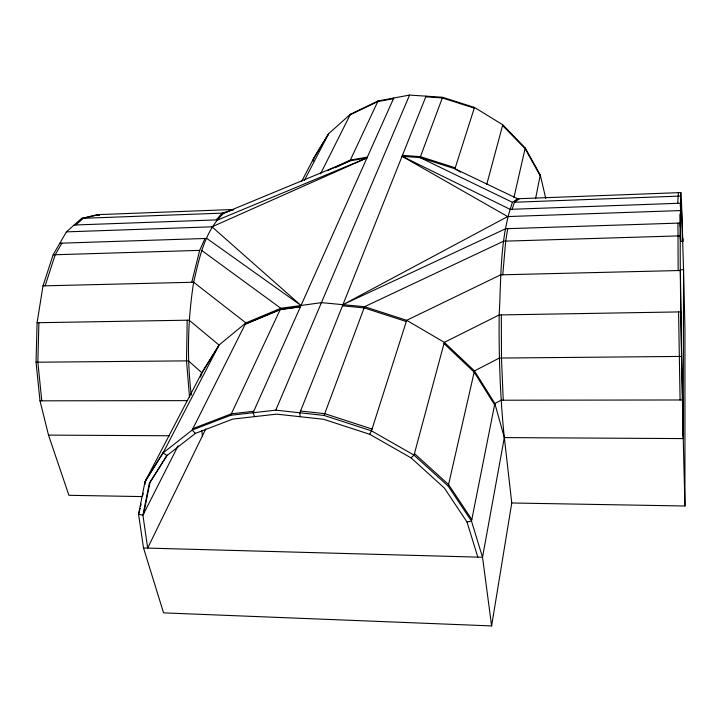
<?xml version="1.0" encoding="UTF-8"?>
<svg xmlns="http://www.w3.org/2000/svg" width="721" height="721" viewBox="0 0 721 721"><rect width="100%" height="100%" fill="white"/><g stroke="black" fill="none" stroke-linecap="round" stroke-linejoin="round"><path stroke-width="1.08" d="M683.247 435.899C681.958 354.822 678.948 273.62 680.831 192.57L517.588 198.753L454.942 168.777L420.091 157.629L402.075 156.286L507.674 216.561L680.164 210.577M680.254 238.957L680.831 192.57L682.823 241.364L680.921 241.418L679.966 214.245M684.941 505.998L684.95 328.776L683.544 267.897L683.238 438.584L684.941 505.998L511.766 502.988L491.614 625.927L163.568 612.868L143.515 547.978L138.558 514.208L145.002 481.745L201.862 372.73L219.031 345.044L245.879 322.909L280.829 308.282L321.431 302.64L364.556 306.704L406.68 320.313L444.325 342.349L474.454 370.909L494.858 403.544L504.33 437.602L511.766 502.988M677.965 223.131L678.137 270.555M187.199 320.196L186.514 360.87L189.533 397.316M682.39 398.38L683.238 438.584L504.33 437.602L482.529 557.252L491.614 625.927M677.74 203.313L678.389 192.66M38.898 322.693L37.852 362.212L41.791 400.822M141.947 496.58L68.91 495.309L48.514 435.105L39.997 400.822L36.05 362.221L37.095 322.729L42.999 285.876L53.12 254.81L66.404 231.865L81.608 218.364L97.479 214.651L233.613 209.496M502.78 274.782L505.691 241.129L507.728 228.665M517.588 198.753L512.469 202.322C499.707 238.263 501.293 277.36 499.166 314.951C498.788 355.895 500.077 396.865 504.33 437.602M140.189 508.386L138.558 514.208L142.92 515.2L147.67 548.095L205.809 428.896M140.613 506.223L141.046 504.06M142.767 495.408L143.2 493.245M144.921 484.584L145.777 480.258L163.856 451.445M535.568 198.645L540.272 174.924L525.23 147.931L502.762 124.796L474.481 107.438L442.577 97.263L409.573 95.073L378.056 100.94L350.424 114.233L328.596 133.755L313.932 157.854L301.757 181.214M143.677 513.694L150.049 482.115L167.137 455.041M200.546 377.128L201.24 373.92L218.427 346.215M201.402 374.866L201.862 372.73L188.424 360.861L36.05 362.221M178.132 445.776L142.92 515.2L149.283 483.602L166.975 455.582L195.346 433.402L232.775 419.09L276.666 414.142L323.603 419.289L369.684 434.276L411.042 457.853L444.307 487.973L467.01 521.995L471.507 521.13L448.21 486.125L474.454 370.909L499.32 358.058L681.543 356.426L682.363 399.975L501.104 400.218L494.858 403.544L471.507 521.13L482.529 557.252L143.515 547.978M513.965 197.392L525.23 147.931M66.404 231.865L211.983 226.818L366.98 157.917L349.964 160.864L223.961 213.065C204.575 230.828 199.411 257.748 193.652 282.235C187.811 319.574 186.784 357.562 191.254 395.099M191.759 282.29L199.69 250.376L204.98 238.498M313.031 160.711L313.572 158.557L328.235 134.439M313.121 161.08L313.932 157.854M486.711 184.558L502.762 124.796M474.481 107.438L454.942 168.777L460.575 172.193M45.126 285.822L55.211 254.747L61.907 243.148M512.117 209.27L514.461 202.24L519.526 198.672M145.002 481.745L163.099 452.914L192.192 430.058L230.648 415.287L275.782 410.159L324.062 415.431L364.123 307.885L406.302 321.512M474.265 108.123L442.324 97.939L420.091 157.629L512.469 202.322M426.039 96.163L299.846 412.791L300.062 416.711M275.782 410.159L409.573 95.073M393.756 98.02L253.08 412.736L254.603 416.63M230.648 415.287L280.829 308.282L201.547 250.322M378.056 100.94L349.964 160.864L335.049 167.777M320.539 173.878L350.424 114.233M304.433 180.34L328.596 133.755M369.684 434.276L371.486 430.843L406.68 320.313L500.662 274.836L680.399 270.501L680.48 272.655M216.246 219.914L222.176 213.128L233.685 209.757M411.042 457.853L414.025 455.122L444.325 342.349L499.166 314.951L680.867 311.887L680.948 312.86M75.804 224.97L83.303 218.301L99.128 214.588M507.674 216.561L342.935 304.668L505.664 228.728L680.164 223.059L680.254 226.493M350.082 114.909L377.75 101.607L393.459 98.687M364.556 306.704L503.6 241.193L680.155 235.857M327.496 170.661L350.334 160.062L367.331 157.124M245.293 324.071L280.28 309.444L300.504 306.641M245.185 324.297L280.181 309.66L300.405 306.858M366.98 157.917L218.048 219.851L74.101 225.024M192.931 428.598L231.333 413.827L253.738 411.267M227.088 212.145L223.961 213.065L81.608 218.364M514.461 202.24L680.399 196.067M59.834 243.211L206.828 238.435L301.027 305.479L211.983 226.818M53.12 254.81L199.69 250.376M680.173 269.825L683.535 269.744L681.408 199.429L681.453 203.142M42.999 285.876L193.652 282.235L245.879 322.909L192.192 430.058L195.346 433.402M37.095 322.729L189.1 320.169L219.031 345.044L163.099 452.914L166.975 455.582M39.997 400.822L187.559 400.633M48.514 435.105L169.48 435.763M425.769 96.839L442.324 97.939M402.453 155.339L420.442 156.673L455.248 167.813M342.466 305.839L364.123 307.885M300.549 411.024L324.72 413.656L372.054 429.04M324.062 415.431L371.486 430.843L414.025 455.122L448.21 486.125M97.479 214.651L99.525 215.399M402.075 156.286L510.108 209.342L680.282 203.223L680.372 207.107M414.44 453.581L448.57 484.548L471.822 519.526M443.992 343.566L474.166 372.153L494.606 404.823M502.573 125.499L525.068 148.652L540.128 175.663M467.01 521.995L477.816 557.117M540.272 174.924L545.734 198.338M201.772 430.347L202.376 435.944M503.24 400.218L501.474 358.04L501.32 314.915M680.083 399.984L678.578 311.932M681.543 356.426L680.399 270.501M682.805 238.768L682.823 241.364"/></g></svg>
